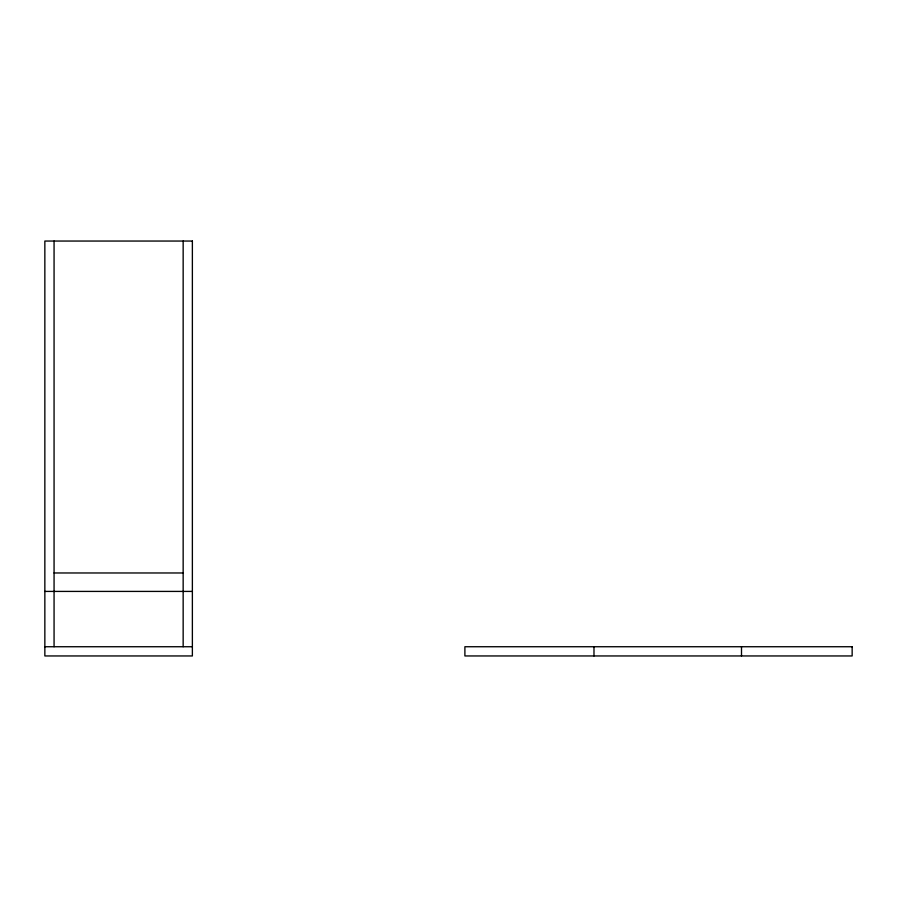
<?xml version="1.0" encoding="UTF-8"?>
<svg xmlns="http://www.w3.org/2000/svg" width="897" height="897" viewBox="0 0 897 897"><rect width="100%" height="100%" fill="white"/><g stroke="black" fill="none" stroke-linecap="round" stroke-linejoin="round"><path stroke-width="1.35" d="M54.067 572.97L183.156 572.97M44.85 591.415L192.373 591.415M44.85 646.737L192.373 646.737M741.505 646.737L741.505 655.954M593.982 646.737L593.982 655.954M183.156 241.046L183.156 646.737M54.067 241.046L54.067 646.737M192.373 241.046L44.85 241.046L44.85 655.954L192.373 655.954L192.373 241.046M852.15 646.737L464.893 646.737L464.893 655.954L852.15 655.954L852.15 646.737"/></g></svg>
